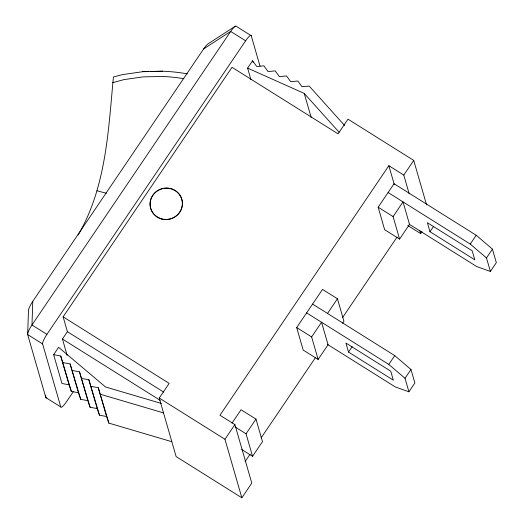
<?xml version="1.0" encoding="UTF-8"?>
<svg xmlns="http://www.w3.org/2000/svg" width="524" height="524" viewBox="0 0 524 524"><rect width="100%" height="100%" fill="white"/><g stroke="black" fill="none" stroke-linecap="round" stroke-linejoin="round"><path stroke-width="0.79" d="M235.302 26.2L208.277 43.682A8.993 1.775 -57.9 0 0 203.653 48.909L32.77 301.366L31.984 324.978A8.993 1.775 -57.9 0 0 27.661 334.574L45.857 397.598L60.791 406.965A8.993 1.775 -57.9 0 0 66.41 401.875L73.295 391.71M148.312 71.578L142.607 71.716L122.537 74.605L113.426 76.982C108.278 130.81 106.228 186.996 78.135 234.988M60.791 406.965L42.601 343.941A8.993 1.775 -57.9 0 1 46.918 334.351L245.612 40.8A8.993 1.775 -57.9 0 1 251.232 35.711L236.298 26.344A8.993 1.775 -57.9 0 0 230.678 31.427L203.653 48.909M163.757 392.135L67.406 331.692L63.122 316.837L232.014 67.321L338.065 133.849L348.001 119.171L413.724 160.403L426.562 204.884M67.157 355.383L62.441 339.035L67.406 331.692M171.839 441.712L108.881 423.123L106.575 416.521L99.495 415.198L97.195 408.589L90.115 407.266L87.809 400.664L80.729 399.34L78.43 392.738L71.343 391.415L69.044 384.806L61.963 383.483L53.645 354.676L58.616 347.333L105.534 386.974L161.497 403.5M250.983 79.792L247.61 68.113L252.581 60.771L256.695 66.476L263.899 65.834L268.019 71.539L275.224 70.897L279.344 76.602L286.549 75.96L290.669 81.665L297.874 81.023L301.988 86.722L309.199 86.087L344.654 125.531M409.192 193.808L403.788 175.082L388.854 165.708L219.956 415.231L234.896 424.597L251.789 483.121L241.852 497.8L176.129 456.568L159.237 398.044L169.173 383.371L63.122 316.837M232.021 423.097L241.053 409.755L255.987 419.121L262.485 441.634L252.548 456.306L241.688 449.494M318.12 359.438L311.623 336.925L321.559 322.253L328.057 344.759L318.12 359.438L303.186 350.065L296.689 327.559L322.515 289.399L337.456 298.765L343.954 321.278L342.598 323.275M399.589 239.082L393.092 216.576L403.028 201.897L409.519 224.403L399.589 239.082L384.649 229.709L378.151 207.203L394.048 183.721L476.205 235.256L492.442 249.129L496.339 262.635L490.379 271.439L476.735 266.572L409.08 224.128M241.852 497.8L224.96 439.276L234.896 424.597M403.788 175.082L413.724 160.403M252.548 456.306L246.051 433.8L255.987 419.121M327.52 313.444L337.456 298.765M245.088 461.579L250.125 454.144M261.109 437.913L315.572 357.447M342.578 317.551L397.048 237.084M407.777 225.51L420.68 233.606L422.036 231.601M348.512 352.062L345.912 343.056L390.727 371.169L393.321 380.175L348.512 352.062L352.18 346.646M429.981 231.706L427.381 222.707L472.19 250.813L474.79 259.819L429.981 231.706L433.649 226.289M327.618 344.484L395.273 386.928L408.91 391.795L405.013 378.289L388.775 364.416L394.736 355.613L312.586 304.071M490.379 271.439L486.475 257.932L470.244 244.066L476.205 235.256M405.013 378.289L410.973 369.486L394.736 355.613M486.475 257.932L492.442 249.129M408.91 391.795L414.87 382.992L410.973 369.486M112.614 82.694L123.88 79.641L142.901 76.904L162.204 76.452A160.527 154.986 -16.1 0 1 183.858 78.698M142.43 71.644L162.669 71.172M150.755 71.526L162.984 71.238A169.416 163.567 -16.1 0 1 187.343 73.871M53.645 354.676L60.725 355.999L71.343 391.415M63.031 362.601L70.111 363.925L80.729 399.34M72.41 370.527L79.497 371.85L90.115 407.266M81.796 378.459L88.877 379.782L99.495 415.198M91.183 386.385L98.263 387.708L108.881 423.123M96.979 190.795L106.333 193.218M100.562 394.317L163.527 412.905M247.61 68.113L304.228 93.423L339.139 132.264M245.612 40.8L230.678 31.427L31.984 324.978L46.918 334.351M388.088 192.524L470.244 244.066M378.151 207.203L393.092 216.576M306.625 312.88L388.775 364.416M296.689 327.559L311.623 336.925M235.191 426.988L246.051 433.8M159.237 398.044L224.96 439.276M62.441 339.035L160.174 400.343M42.601 343.941L27.661 334.574L28.453 310.955A8.993 1.775 -57.9 0 1 32.77 301.366M419.776 230.481L420.68 233.606M388.854 165.708L394.258 184.435M304.228 93.423L311.197 117.566M251.232 35.711L259.989 66.057M252.581 60.771L253.027 62.33M98.263 387.708L106.575 416.521M88.877 379.782L97.195 408.589M79.497 371.85L87.809 400.664M70.111 363.925L78.43 392.738M60.725 355.999L69.044 384.806M45.667 395.181L45.857 397.598A8.993 1.775 -57.9 0 0 46.846 397.736M161.451 218.934A16.244 15.681 -16.1 0 0 182.024 200.037A16.244 15.681 -16.1 0 0 155.209 192.498A16.244 15.681 -16.1 0 0 161.451 218.934M161.078 218.731A16.185 15.628 -16.1 0 0 182.064 200.417A16.185 15.628 -16.1 0 0 155.569 192.229A16.185 15.628 -16.1 0 0 161.078 218.731"/></g></svg>
